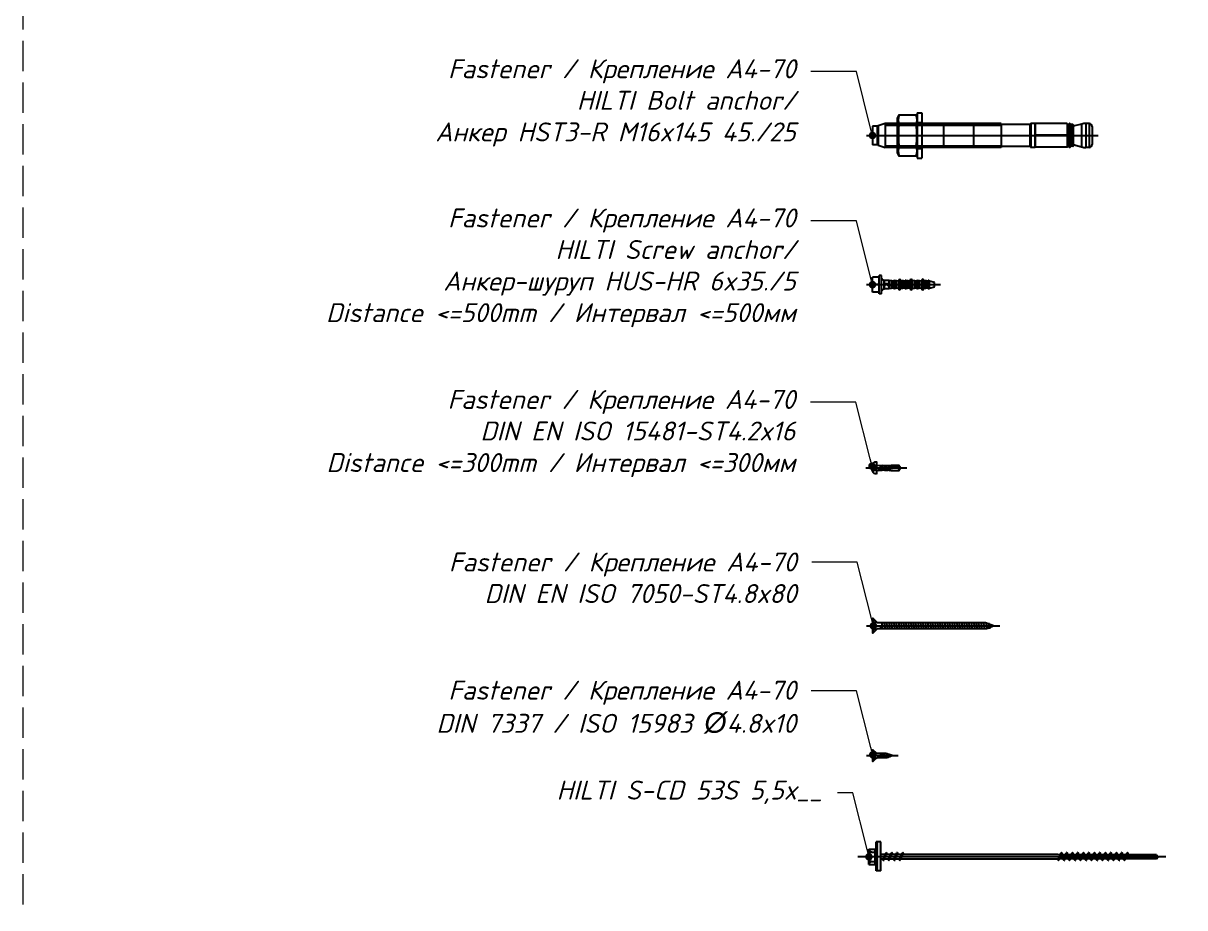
# Model space of a CAD drawing. Header units: millimetres. Extents: x -29692 to 34729, y -8412 to 43293.
# Drawn here: x -16984 to -16217, y -2209 to -1625 of the extents above; entities that cross this region are included whole.
import ezdxf
from ezdxf import colors
from ezdxf.entities.mleader import LeaderData, LeaderLine
from ezdxf.math import Vec2, Vec3

# ---------------------------------------------------------------- set-up
doc = ezdxf.new("R2010")
doc.units = ezdxf.units.MM
doc.linetypes.add('JIS_02_4.0', pattern=[5.5, 4, -1.5])
doc.layers.add('_0_004_Текст_01', color=7, linetype='Continuous', lineweight=18)
doc.layers.add('_0_023 _Линия_04', color=96, linetype='JIS_02_4.0', lineweight=9, plot=False)
doc.styles.add('_DZ_2.5', font='isocpeui.ttf', dxfattribs={"height": 2.5})

# ---------------------------------------------------------------- blocks, each defined once
blk = doc.blocks.new('*U121')
at = {"color": 0, "linetype": 'ByBlock', "lineweight": -2}
blk.add_lwpolyline([(0, 51), (0, -102)], dxfattribs=at)
blk = doc.blocks.new('*U1125')
at = {"color": 0, "linetype": 'ByBlock', "lineweight": -2}
for p, q in [((-6.25, 43.85), (-6.25, 47)), ((6.25, 47), (-6.25, 47)), ((6.25, 43.85), (6.25, 47)), ((-6.37, 43.17), (-8, 38.69)), ((-8, -38), (-8, 38.69)), ((8, 38.69), (-8, 38.69)), ((-6.77, 38.69), (-6.77, -38)), ((6.37, 43.17), (-6.37, 43.17)), ((6.25, 43.85), (-6.25, 43.85)), ((8, 38.69), (6.37, 43.17)), ((6.77, 38.69), (6.77, -38)), ((8, -38), (8, 38.69)), ((-8, 0), (8, 0)), ((-8, -20), (8, -20)), ((8, -38), (-8, -38)), ((-7.25, -56.9), (-7.25, -38)), ((7.25, -56.9), (7.25, -38)), ((-7.85, -60.3), (-7.85, -57.59)), ((7.85, -57.59), (-7.85, -57.59)), ((7.85, -60.3), (-7.85, -60.3)), ((-7.8, -81.46), (-7.8, -60.5)), ((7.8, -60.5), (-7.8, -60.5)), ((7.68, -57.39), (-7.68, -57.39)), ((7.25, -56.9), (-7.25, -56.9)), ((-0.2, -85.5), (-0.2, -60.5)), ((0.19, -60.9), (-0.2, -60.9)), ((0.19, -85.5), (0.19, -60.5)), ((7.8, -81.46), (7.8, -60.5)), ((7.85, -60.3), (7.85, -57.59)), ((-0.2, -81.46), (-7.8, -81.46)), ((-7.8, -83.28), (-7.8, -82.99)), ((-0.2, -82.99), (-7.8, -82.99)), ((-0.2, -83.28), (-7.8, -83.28)), ((-7.25, -81.89), (-7.7, -81.64)), ((-0.2, -81.64), (-7.7, -81.64)), ((-7.25, -82.56), (-7.7, -82.82)), ((-0.2, -82.82), (-7.7, -82.82)), ((-7.54, -83.49), (-7.61, -83.48)), ((-0.2, -83.48), (-7.61, -83.48)), ((-0.2, -83.49), (-7.54, -83.49)), ((-0.2, -81.89), (-7.25, -81.89)), ((-0.2, -82.56), (-7.25, -82.56)), ((-7.15, -82.39), (-7.15, -82.07)), ((-0.2, -82.07), (-7.15, -82.07)), ((-0.2, -82.39), (-7.15, -82.39)), ((-7.15, -85.3), (-7.15, -83.89)), ((-0.2, -83.89), (-7.15, -83.89)), ((0.19, -83.19), (-0.2, -83.19)), ((0.19, -83.7), (-0.2, -83.7)), ((7.8, -81.46), (0.19, -81.46)), ((7.7, -81.64), (0.19, -81.64)), ((7.25, -81.89), (0.19, -81.89)), ((7.15, -82.07), (0.19, -82.07)), ((7.15, -82.39), (0.19, -82.39)), ((7.25, -82.56), (0.19, -82.56)), ((7.7, -82.82), (0.19, -82.82)), ((7.8, -82.99), (0.19, -82.99)), ((7.8, -83.28), (0.19, -83.28)), ((7.61, -83.48), (0.19, -83.48)), ((7.54, -83.49), (0.19, -83.49)), ((7.15, -83.89), (0.19, -83.89)), ((7.15, -82.39), (7.15, -82.07)), ((7.15, -85.3), (7.15, -83.89)), ((7.7, -81.64), (7.25, -81.89)), ((7.7, -82.82), (7.25, -82.56)), ((7.61, -83.48), (7.54, -83.49)), ((7.8, -83.28), (7.8, -82.99)), ((-6.05, -85.5), (-7.55, -91.1)), ((7.55, -91.1), (-7.55, -91.1)), ((-0.2, -85.3), (-7.15, -85.3)), ((6.95, -85.5), (-6.95, -85.5)), ((7.15, -85.3), (0.19, -85.3)), ((7.55, -91.1), (6.05, -85.5)), ((-7.93, -96), (-7.93, -93.95)), ((7.92, -93.95), (-7.93, -93.95)), ((7.92, -96), (-7.93, -96)), ((5.92, -98), (-5.93, -98)), ((7.92, -96), (7.92, -93.95))]:
    blk.add_line(p, q, dxfattribs=at)
blk.add_lwpolyline([(11.25, 30.41), (13.62, 29.43), (13.62, 18.39), (11.25, 17.41), (-11.25, 17.41), (-13.62, 18.39), (-13.62, 29.43), (-11.25, 30.41)], close=True, dxfattribs=at)
for points in [[(13.62, 29.43, 0.200148), (6.93, 29.43, 0.096597), (-6.93, 29.43, 0.200148), (-13.62, 29.43)], [(13.62, 18.39, -0.200148), (6.93, 18.39, -0.096597), (-6.93, 18.39, -0.200148), (-13.62, 18.39)]]:
    blk.add_lwpolyline(points, format="xyb", dxfattribs=at)
for points in [[(-8, 30.41), (-6.92, 29.78), (-6.92, 18.03), (-8, 17.41)], [(-8, 30.41), (-8, 17.41)], [(-6.93, 29.43), (-6.93, 18.39)], [(6.92, 29.78), (-6.92, 29.78)], [(8, 30.41), (6.92, 29.78), (6.92, 18.03), (8, 17.41)], [(6.93, 29.43), (6.93, 18.39)], [(8, 30.41), (8, 17.41)], [(15, 17.41), (-15, 17.41)], [(-15, 17.41), (-15, 14.41)], [(-8.5, 17.41), (-8.5, 14.41)], [(6.92, 18.03), (-6.92, 18.03)], [(8.5, 17.41), (8.5, 14.41)], [(15, 17.41), (15, 14.41)], [(15, 14.41), (-15, 14.41)]]:
    blk.add_lwpolyline(points, dxfattribs=at)
for centre, radius, start, end in [((-8.25, 43.85), 2, 340, 359.99998), ((8.25, 43.85), 2, 180.00002, 200), ((-7.65, -57.59), 0.2, 98.21327, 179.99968), ((-7.65, -60.3), 0.2, 180.00087, 270), ((-7.75, -56.9), 0.5, 278.21319, 359.99983), ((7.75, -56.9), 0.5, 180.00017, 261.78681), ((7.65, -60.3), 0.2, 270, 359.99913), ((7.65, -57.59), 0.2, 0.00032, 81.78673), ((-7.6, -81.46), 0.2, 179.99962, 240.00053), ((-7.6, -82.99), 0.2, 119.99977, 180.00098), ((-7.6, -83.28), 0.2, 180.0002, 267.99992), ((-7.55, -83.89), 0.4, 359.99989, 87.99998), ((-7.35, -82.07), 0.2, 0.00076, 60.00007), ((-7.35, -82.39), 0.2, 299.99963, 0.00082), ((7.35, -82.07), 0.2, 119.99993, 179.99924), ((7.35, -82.39), 0.2, 179.99918, 240.00037), ((7.55, -83.89), 0.4, 92.00002, 180.00011), ((7.6, -83.28), 0.2, 272.00008, 359.9998), ((7.6, -81.46), 0.2, 299.99947, 0.00038), ((7.6, -82.99), 0.2, 359.99902, 60.00023), ((3.07, -93.95), 11, 165.00002, 180.00001), ((-6.95, -85.3), 0.2, 180.00087, 270), ((6.95, -85.3), 0.2, 270, 359.99913), ((-3.08, -93.95), 11, 359.99999, 14.99998), ((-5.93, -96), 2, 180, 270), ((5.92, -96), 2, 270, 360)]:
    blk.add_arc(centre, radius, start, end, dxfattribs=at)
blk.add_blockref('*U121', (0, 0), dxfattribs=at)
blk = doc.blocks.new('*U157')
at = {"color": 0, "linetype": 'ByBlock', "lineweight": -2}
blk.add_lwpolyline([(0, 7.05), (0, -20)], dxfattribs=at)
blk = doc.blocks.new('*U1127')
at = {"color": 0, "linetype": 'ByBlock', "lineweight": -2}
blk.add_lwpolyline([(-4.1, 0, -0.302776), (-2.38, 2.57, -0.080294), (-0.46, 3.03), (-0.46, 2.61), (0.46, 2.61), (0.46, 3.03, -0.080294), (2.38, 2.57, -0.302776), (4.1, 0)], format="xyb", close=True, dxfattribs=at)
for points in [[(2.4, 0, 0.414214), (1.8, -0.6), (1.55, -2.16), (1.55, -9.16), (1.8, -9.9), (1.8, -14.74), (0, -16), (-1.8, -14.74), (-1.8, -9.9), (-1.55, -9.2), (-1.55, -1.46), (-1.8, -0.6, 0.414214), (-2.4, 0)], [(-1.8, -14.74, -0.520567), (0, -16)], [(1.55, -9.16, 0.111964), (0, -16)]]:
    blk.add_lwpolyline(points, format="xyb", dxfattribs=at)
for points in [[(2.3, 2.61), (1.15, 0.29), (0, -0.32), (-1.15, 0.29), (-2.3, 2.61)], [(-1.22, 2.93), (-1.09, 0.29)], [(1.15, 0.29), (-1.15, 0.29)], [(-0.65, 3.02), (-0.52, 0.29)], [(-0.48, 3.03), (-0.35, 0.29)], [(0.48, 3.03), (0.35, 0.29)], [(0.65, 3.02), (0.52, 0.29)], [(1.22, 2.93), (1.09, 0.29)], [(0.32, -1.62), (-2.1, -1.78)], [(-2.1, -3.18), (2.1, -2.48)], [(-2.1, -4.58), (2.1, -3.88)], [(-2.1, -5.98), (2.1, -5.28)], [(-2.1, -7.38), (2.1, -6.68)], [(2.07, -8.07), (-2.04, -8.75)], [(1.37, -9.54), (-0.71, -9.9)], [(1.45, -9.38), (1.45, -14.56), (0.01, -15.57)], [(1.45, -14.56), (1.8, -14.74)]]:
    blk.add_lwpolyline(points, dxfattribs=at)
blk.add_blockref('*U157', (0, 0), dxfattribs=at)
blk = doc.blocks.new('*U129')
at = {"color": 0, "linetype": 'ByBlock', "lineweight": -2}
blk.add_lwpolyline([(0, 10), (0, -39)], dxfattribs=at)
blk = doc.blocks.new('*U1126')
at = {"color": 0, "linetype": 'ByBlock', "lineweight": -2}
for p, q in [((-6, 0), (-6, 1.6)), ((6, 1.6), (-6, 1.6)), ((6, 0), (-6, 0)), ((-5, 1.6), (-5, 6)), ((5, 6), (-5, 6)), ((0, 1.6), (0, 6)), ((5, 1.6), (5, 6)), ((6, 0), (6, 1.6)), ((-2.78, -2), (-2.78, -1.7)), ((2.77, -1.7), (-2.78, -1.7)), ((2.77, -2), (-2.78, -2)), ((-2.75, -5), (-2.75, -2)), ((-2.63, -5.07), (-2.75, -5)), ((-0.54, -5), (-2.75, -5)), ((-2.43, -6.49), (-2.63, -5.07)), ((0.06, -5.07), (-2.63, -5.07)), ((-2.43, -6.78), (-2.58, -7.85)), ((-2.43, -6.78), (-2.43, -6.49)), ((2.42, -6.49), (-2.43, -6.49)), ((-0.54, -6.78), (-2.43, -6.78)), ((-0.54, -2.59), (-0.54, -2)), ((0.54, -2.59), (-0.54, -2.59)), ((-0.54, -5.03), (-0.54, -2.71)), ((-0.54, -2.71), (-0.1, -2.71)), ((-0.1, -5.03), (-0.54, -5.03)), ((-0.54, -6.45), (-0.54, -5.86)), ((0.06, -5.86), (-0.54, -5.86)), ((0.54, -6.45), (-0.54, -6.45)), ((-0.54, -7.16), (-0.54, -6.57)), ((0.54, -6.57), (-0.54, -6.57)), ((0.54, -7.16), (-0.54, -7.16)), ((-0.54, -7.88), (-0.54, -7.28)), ((0.54, -7.28), (-0.54, -7.28)), ((-0.1, -2.71), (-0.1, -3.57)), ((-0.1, -3.57), (0.54, -3.57)), ((0.54, -4.08), (-0.1, -4.08)), ((-0.1, -4.08), (-0.1, -5.03)), ((0.06, -5), (-0.1, -5)), ((0.06, -5.86), (0.06, -4.65)), ((0.06, -4.65), (0.54, -4.65)), ((0.54, -2.59), (0.54, -2)), ((0.54, -4.08), (0.54, -3.58)), ((0.54, -6.45), (0.54, -4.65)), ((2.75, -5), (0.54, -5)), ((2.62, -5.07), (0.54, -5.07)), ((0.54, -7.16), (0.54, -6.57)), ((2.42, -6.78), (0.54, -6.78)), ((0.54, -7.88), (0.54, -7.28)), ((2.62, -5.07), (2.42, -6.49)), ((2.42, -6.78), (2.42, -6.49)), ((2.57, -7.85), (2.42, -6.78)), ((2.75, -5), (2.62, -5.07)), ((2.75, -5), (2.75, -2)), ((2.77, -2), (2.77, -1.7)), ((-3.64, -11.76), (-3.75, -12.16)), ((-2.82, -12.53), (-3.75, -12.16)), ((3.75, -12.16), (-3.75, -12.16)), ((-2.88, -11.48), (-3.64, -11.76)), ((3.64, -11.76), (-3.64, -11.76)), ((-2.63, -11.29), (-2.88, -11.48)), ((2.87, -11.48), (-2.88, -11.48)), ((-2.63, -12.67), (-2.82, -12.53)), ((2.82, -12.53), (-2.82, -12.53)), ((-2.58, -7.85), (-2.78, -8)), ((-2.78, -8.4), (-2.78, -8)), ((-0.26, -8), (-2.78, -8)), ((-2.58, -8.55), (-2.78, -8.4)), ((-0.26, -8.4), (-2.78, -8.4)), ((-2.43, -9.87), (-2.63, -11.29)), ((2.62, -11.29), (-2.63, -11.29)), ((-2.43, -14.09), (-2.63, -12.67)), ((2.62, -12.67), (-2.63, -12.67)), ((-0.54, -7.85), (-2.58, -7.85)), ((-2.43, -9.62), (-2.58, -8.55)), ((-0.26, -8.55), (-2.58, -8.55)), ((-2.43, -14.38), (-2.58, -15.45)), ((-2.43, -9.87), (-2.43, -9.62)), ((2.42, -9.62), (-2.43, -9.62)), ((2.42, -9.87), (-2.43, -9.87)), ((-2.43, -14.38), (-2.43, -14.09)), ((2.42, -14.09), (-2.43, -14.09)), ((2.42, -14.38), (-2.43, -14.38)), ((-0.26, -7.88), (-0.54, -7.88)), ((-0.54, -9.44), (-0.54, -8.85)), ((-0.26, -8.85), (-0.54, -8.85)), ((0.54, -9.44), (-0.54, -9.44)), ((-0.26, -8.85), (-0.26, -7.88)), ((0.24, -8.85), (0.24, -7.88)), ((0.54, -7.88), (0.24, -7.88)), ((2.77, -8), (0.24, -8)), ((2.77, -8.4), (0.24, -8.4)), ((2.57, -8.55), (0.24, -8.55)), ((0.54, -8.85), (0.24, -8.85)), ((2.57, -7.85), (0.54, -7.85)), ((0.54, -9.44), (0.54, -8.85)), ((2.57, -8.55), (2.42, -9.62)), ((2.42, -9.87), (2.42, -9.62)), ((2.62, -11.29), (2.42, -9.87)), ((2.62, -12.67), (2.42, -14.09)), ((2.42, -14.38), (2.42, -14.09)), ((2.57, -15.45), (2.42, -14.38)), ((2.77, -8), (2.57, -7.85)), ((2.77, -8.4), (2.57, -8.55)), ((2.87, -11.48), (2.62, -11.29)), ((2.82, -12.53), (2.62, -12.67)), ((2.77, -8.4), (2.77, -8)), ((3.75, -12.16), (2.82, -12.53)), ((3.64, -11.76), (2.87, -11.48)), ((3.75, -12.16), (3.64, -11.76)), ((-3.64, -19.36), (-3.75, -19.76)), ((-2.82, -20.13), (-3.75, -19.76)), ((3.75, -19.76), (-3.75, -19.76)), ((-2.88, -19.08), (-3.64, -19.36)), ((3.64, -19.36), (-3.64, -19.36)), ((-2.63, -18.89), (-2.88, -19.08)), ((2.87, -19.08), (-2.88, -19.08)), ((-2.63, -20.27), (-2.82, -20.13)), ((2.82, -20.13), (-2.82, -20.13)), ((-2.58, -15.45), (-2.78, -15.6)), ((-2.78, -16), (-2.78, -15.6)), ((2.77, -15.6), (-2.78, -15.6)), ((-2.58, -16.15), (-2.78, -16)), ((2.77, -16), (-2.78, -16)), ((-2.43, -17.47), (-2.63, -18.89)), ((2.62, -18.89), (-2.63, -18.89)), ((-2.43, -21.69), (-2.63, -20.27)), ((2.62, -20.27), (-2.63, -20.27)), ((2.57, -15.45), (-2.58, -15.45)), ((-2.43, -17.22), (-2.58, -16.15)), ((2.57, -16.15), (-2.58, -16.15)), ((-2.43, -21.98), (-2.58, -23.05)), ((-2.43, -17.47), (-2.43, -17.22)), ((2.42, -17.22), (-2.43, -17.22)), ((2.42, -17.47), (-2.43, -17.47)), ((-2.43, -21.98), (-2.43, -21.69)), ((2.42, -21.69), (-2.43, -21.69)), ((2.42, -21.98), (-2.43, -21.98)), ((2.57, -16.15), (2.42, -17.22)), ((2.42, -17.47), (2.42, -17.22)), ((2.62, -18.89), (2.42, -17.47)), ((2.62, -20.27), (2.42, -21.69)), ((2.42, -21.98), (2.42, -21.69)), ((2.57, -23.05), (2.42, -21.98)), ((2.77, -15.6), (2.57, -15.45)), ((2.77, -16), (2.57, -16.15)), ((2.87, -19.08), (2.62, -18.89)), ((2.82, -20.13), (2.62, -20.27)), ((2.77, -16), (2.77, -15.6)), ((3.75, -19.76), (2.82, -20.13)), ((3.64, -19.36), (2.87, -19.08)), ((3.75, -19.76), (3.64, -19.36)), ((-3.64, -26.96), (-3.75, -27.36)), ((-2.82, -27.73), (-3.75, -27.36)), ((3.75, -27.36), (-3.75, -27.36)), ((-2.88, -26.68), (-3.64, -26.96)), ((3.64, -26.96), (-3.64, -26.96)), ((-2.63, -26.49), (-2.88, -26.68)), ((2.87, -26.68), (-2.88, -26.68)), ((-2.63, -27.87), (-2.82, -27.73)), ((2.82, -27.73), (-2.82, -27.73)), ((-2.58, -23.05), (-2.78, -23.2)), ((-2.78, -23.6), (-2.78, -23.2)), ((2.77, -23.2), (-2.78, -23.2)), ((-2.58, -23.75), (-2.78, -23.6)), ((2.77, -23.6), (-2.78, -23.6)), ((-2.58, -30.65), (-2.78, -30.8)), ((-2.43, -25.07), (-2.63, -26.49)), ((2.62, -26.49), (-2.63, -26.49)), ((-2.43, -29.29), (-2.63, -27.87)), ((2.62, -27.87), (-2.63, -27.87)), ((2.57, -23.05), (-2.58, -23.05)), ((-2.43, -24.82), (-2.58, -23.75)), ((2.57, -23.75), (-2.58, -23.75)), ((-2.43, -29.58), (-2.58, -30.65)), ((2.57, -30.65), (-2.58, -30.65)), ((-2.43, -25.07), (-2.43, -24.82)), ((2.42, -24.82), (-2.43, -24.82)), ((2.42, -25.07), (-2.43, -25.07)), ((-2.43, -29.58), (-2.43, -29.29)), ((2.42, -29.29), (-2.43, -29.29)), ((2.42, -29.58), (-2.43, -29.58)), ((2.57, -23.75), (2.42, -24.82)), ((2.42, -25.07), (2.42, -24.82)), ((2.62, -26.49), (2.42, -25.07)), ((2.62, -27.87), (2.42, -29.29)), ((2.42, -29.58), (2.42, -29.29)), ((2.57, -30.65), (2.42, -29.58)), ((2.77, -23.2), (2.57, -23.05)), ((2.77, -23.6), (2.57, -23.75)), ((2.77, -30.8), (2.57, -30.65)), ((2.87, -26.68), (2.62, -26.49)), ((2.82, -27.73), (2.62, -27.87)), ((2.77, -23.6), (2.77, -23.2)), ((3.75, -27.36), (2.82, -27.73)), ((3.64, -26.96), (2.87, -26.68)), ((3.75, -27.36), (3.64, -26.96)), ((-2.78, -31.2), (-2.78, -30.8)), ((2.77, -30.8), (-2.78, -30.8)), ((-2.27, -31.59), (-2.78, -31.2)), ((2.77, -31.2), (-2.78, -31.2)), ((-1.35, -35), (-2.27, -31.59)), ((2.27, -31.59), (-2.27, -31.59)), ((1.35, -35), (-1.35, -35)), ((2.27, -31.59), (1.35, -35)), ((2.77, -31.2), (2.27, -31.59)), ((2.77, -31.2), (2.77, -30.8))]:
    blk.add_line(p, q, dxfattribs=at)
for centre, start, end in [((-4.47, -1.7), 360, 90), ((4.47, -1.7), 90, 180)]:
    blk.add_arc(centre, 1.7, start, end, dxfattribs=at)
blk.add_blockref('*U129', (0, 0), dxfattribs=at)
blk = doc.blocks.new('*U131')
at = {"color": 0, "linetype": 'ByBlock', "lineweight": -2}
blk.add_lwpolyline([(0, 4), (0, -84)], dxfattribs=at)
blk = doc.blocks.new('*U1122')
at = {"color": 0, "linetype": 'ByBlock', "lineweight": -2}
blk.add_lwpolyline([(2.38, -2.82), (4.65, -0.55), (4.65, 0), (-4.65, 0), (-4.65, -0.55), (-2.38, -2.82, -0.198912), (-1.79, -4.24), (-1.79, -75.35), (0, -80), (1.79, -74.55), (1.79, -4.24, -0.198912)], format="xyb", close=True, dxfattribs=at)
for points in [[(2.25, 0), (2.25, -1.4), (0, -2.52), (-2.25, -1.4), (-2.25, 0)], [(4.65, -0.55), (-4.65, -0.55)], [(0.35, -5.12), (-2.4, -5.3)], [(-2.4, -6.9), (2.4, -6.1)], [(2.25, -0.25), (-2.25, -0.25)], [(-1.28, -0.41), (-1.28, -1.56)], [(-0.66, -0.41), (-0.66, -1.56)], [(0.66, -0.41), (0.66, -1.56)], [(1.28, -0.41), (1.28, -1.56)], [(-2.4, -8.5), (2.4, -7.7)], [(-2.4, -10.1), (2.4, -9.3)], [(-2.4, -11.7), (2.4, -10.9)], [(-2.4, -13.3), (2.4, -12.5)], [(-2.4, -14.9), (2.4, -14.1)], [(-2.4, -16.5), (2.4, -15.7)], [(-2.4, -18.1), (2.4, -17.3)], [(-2.4, -19.7), (2.4, -18.9)], [(-2.4, -21.3), (2.4, -20.5)], [(-2.4, -22.9), (2.4, -22.1)], [(-2.4, -24.5), (2.4, -23.7)], [(-2.4, -26.1), (2.4, -25.3)], [(-2.4, -27.7), (2.4, -26.9)], [(-2.4, -29.3), (2.4, -28.5)], [(-2.4, -30.9), (2.4, -30.1)], [(-2.4, -32.5), (2.4, -31.7)], [(-2.4, -34.1), (2.4, -33.3)], [(-2.4, -35.7), (2.4, -34.9)], [(-2.4, -37.3), (2.4, -36.5)], [(-2.4, -38.9), (2.4, -38.1)], [(-2.4, -40.5), (2.4, -39.7)], [(-2.4, -42.1), (2.4, -41.3)], [(-2.4, -43.7), (2.4, -42.9)], [(-2.4, -45.3), (2.4, -44.5)], [(-2.4, -46.9), (2.4, -46.1)], [(-2.4, -48.5), (2.4, -47.7)], [(-2.4, -50.1), (2.4, -49.3)], [(-2.4, -51.7), (2.4, -50.9)], [(-2.4, -53.3), (2.4, -52.5)], [(-2.4, -54.9), (2.4, -54.1)], [(-2.4, -56.5), (2.4, -55.7)], [(-2.4, -58.1), (2.4, -57.3)], [(-2.4, -59.7), (2.4, -58.9)], [(-2.4, -61.3), (2.4, -60.5)], [(-2.4, -62.9), (2.4, -62.1)], [(-2.4, -64.5), (2.4, -63.7)], [(-2.4, -66.1), (2.4, -65.3)], [(-2.4, -67.7), (2.4, -66.9)], [(-2.4, -69.3), (2.4, -68.5)], [(-2.4, -70.9), (2.4, -70.1)], [(-2.4, -72.5), (2.4, -71.7)], [(-2.4, -74.1), (2.4, -73.3)], [(2.4, -74.9), (-2.4, -75.7)], [(1.99, -76.57), (-1.98, -77.23)]]:
    blk.add_lwpolyline(points, dxfattribs=at)
for points in [[(2.25, -0.25, -0.159232), (1.28, -0.41, 0.5), (0.66, -0.41, -0.238095), (-0.66, -0.41, 0.5), (-1.28, -0.41, -0.159232), (-2.25, -0.25)], [(2.25, -1.4, -0.159232), (1.28, -1.56, 0.5), (0.66, -1.56, -0.238095), (-0.66, -1.56, 0.5), (-1.28, -1.56, -0.159232), (-2.25, -1.4)]]:
    blk.add_lwpolyline(points, format="xyb", dxfattribs=at)
blk.add_blockref('*U131', (0, 0), dxfattribs=at)
blk = doc.blocks.new('*U1121')
at = {"color": 0, "linetype": 'ByBlock', "lineweight": -2}
blk.add_line((0, 4), (0, -17), dxfattribs=at)
blk.add_lwpolyline([(1.73, -2.37), (3.65, -0.45), (3.65, 0), (-3.65, 0), (-3.65, -0.45), (-1.73, -2.37, -0.198912), (-1.32, -3.36), (-1.32, -9.55), (0, -13), (1.32, -8.9), (1.32, -3.36, -0.198912)], format="xyb", close=True, dxfattribs=at)
for points in [[(1.68, 0), (1.68, -1.2), (0, -2.04), (-1.68, -1.2), (-1.68, 0)], [(3.65, -0.45), (-3.65, -0.45)], [(0.25, -4.48), (-1.75, -4.6)], [(-1.75, -5.9), (1.75, -5.25)], [(-1.75, -7.2), (1.75, -6.55)], [(1.68, -0.13), (-1.68, -0.13)], [(-0.96, -0.25), (-0.96, -1.32)], [(-0.48, -0.25), (-0.48, -1.32)], [(0.48, -0.25), (0.48, -1.32)], [(0.96, -0.25), (0.96, -1.32)], [(-1.75, -8.5), (1.75, -7.85)], [(1.75, -9.15), (-1.75, -9.8)], [(1.4, -10.52), (-1.38, -11.03)]]:
    blk.add_lwpolyline(points, dxfattribs=at)
for points in [[(1.68, -0.13, -0.163008), (0.96, -0.25, 0.5), (0.48, -0.25, -0.246753), (-0.48, -0.25, 0.5), (-0.96, -0.25, -0.163008), (-1.68, -0.13)], [(1.68, -1.2, -0.163008), (0.96, -1.32, 0.5), (0.48, -1.32, -0.246753), (-0.48, -1.32, 0.5), (-0.96, -1.32, -0.163008), (-1.68, -1.2)]]:
    blk.add_lwpolyline(points, format="xyb", dxfattribs=at)
blk = doc.blocks.new('_Dot')
at = {"color": 0, "linetype": 'ByBlock', "lineweight": -2}
blk.add_line((-0.5, 0), (-1, 0), dxfattribs=at)
at = {"color": 0, "linetype": 'ByBlock', "const_width": 0.5}
blk.add_lwpolyline([(-0.25, 0, 1), (0.25, 0, 1)], format="xyb", close=True, dxfattribs=at)
blk = doc.blocks.new('*U1118')
at = {"linetype": 'ByBlock', "lineweight": -2}
blk.add_hatch(color=0, dxfattribs=at).paths.add_polyline_path([(0.68, -9.36), (3.08, -9.36), (3.08, 9.84), (0.68, 9.84)])
at = {"color": 0, "linetype": 'ByBlock', "lineweight": -2}
for p, q in [((3.08, 9.84), (0, 9.84)), ((0, -9.36), (0, 9.84)), ((0.68, -9.36), (0.68, 9.84)), ((3.08, -9.36), (3.08, 9.84)), ((-4.8, 5.04), (0, 5.04)), ((-4.8, -5.04), (-4.8, 5.04)), ((-2.8, 3.12), (0, 3.12)), ((-0.68, -5.04), (-0.68, 5.04)), ((120.01, 1.5), (3.08, 1.5)), ((4.38, -2.21), (6.48, 2.69)), ((5, -2.21), (7.1, 2.69)), ((6.79, 2.91), (6.48, 2.69)), ((6.79, 2.91), (7.1, 2.69)), ((8.01, -2.21), (10.11, 2.69)), ((8.63, -2.21), (10.72, 2.69)), ((10.41, 2.91), (10.11, 2.69)), ((10.41, 2.91), (10.72, 2.69)), ((11.64, -2.21), (13.73, 2.69)), ((12.25, -2.21), (14.35, 2.69)), ((14.04, 2.91), (13.73, 2.69)), ((14.04, 2.91), (14.35, 2.69)), ((15.26, -2.21), (17.36, 2.69)), ((15.88, -2.21), (17.98, 2.69)), ((17.67, 2.91), (17.36, 2.69)), ((17.67, 2.91), (17.98, 2.69)), ((122.16, 1.32), (120.01, 1.5)), ((120.02, -2.21), (122.12, 2.69)), ((120.64, -2.21), (122.74, 2.69)), ((122.43, 2.91), (122.12, 2.69)), ((185.09, 1.32), (122.16, 1.32)), ((122.43, 2.91), (122.74, 2.69)), ((123.65, -2.21), (125.75, 2.69)), ((124.27, -2.21), (126.36, 2.69)), ((126.05, 2.91), (125.75, 2.69)), ((126.05, 2.91), (126.36, 2.69)), ((127.28, -2.21), (129.38, 2.69)), ((127.89, -2.21), (129.99, 2.69)), ((129.68, 2.91), (129.37, 2.69)), ((129.68, 2.91), (129.99, 2.69)), ((130.9, -2.21), (133, 2.69)), ((131.52, -2.21), (133.62, 2.69)), ((133.31, 2.91), (133, 2.69)), ((133.31, 2.91), (133.62, 2.69)), ((134.53, -2.21), (136.63, 2.69)), ((135.15, -2.21), (137.24, 2.69)), ((136.93, 2.91), (136.63, 2.69)), ((136.93, 2.91), (137.24, 2.69)), ((138.16, -2.21), (140.26, 2.69)), ((138.77, -2.21), (140.87, 2.69)), ((140.56, 2.91), (140.25, 2.69)), ((140.56, 2.91), (140.87, 2.69)), ((141.78, -2.21), (143.88, 2.69)), ((142.4, -2.21), (144.5, 2.69)), ((144.19, 2.91), (143.88, 2.69)), ((144.19, 2.91), (144.5, 2.69)), ((145.41, -2.21), (147.51, 2.69)), ((146.03, -2.21), (148.12, 2.69)), ((147.81, 2.91), (147.51, 2.69)), ((147.81, 2.91), (148.12, 2.69)), ((149.04, -2.21), (151.14, 2.69)), ((149.65, -2.21), (151.75, 2.69)), ((151.44, 2.91), (151.13, 2.69)), ((151.44, 2.91), (151.75, 2.69)), ((152.66, -2.21), (154.76, 2.69)), ((153.28, -2.21), (155.38, 2.69)), ((155.07, 2.91), (154.76, 2.69)), ((155.07, 2.91), (155.38, 2.69)), ((156.29, -2.21), (158.39, 2.69)), ((156.91, -2.21), (159, 2.69)), ((158.69, 2.91), (158.39, 2.69)), ((158.69, 2.91), (159, 2.69)), ((159.92, -2.21), (162.02, 2.69)), ((160.53, -2.21), (162.63, 2.69)), ((162.32, 2.91), (162.01, 2.69)), ((162.32, 2.91), (162.63, 2.69)), ((163.54, -2.21), (165.64, 2.69)), ((164.16, -2.21), (166.26, 2.69)), ((165.95, 2.91), (165.64, 2.69)), ((165.95, 2.91), (166.26, 2.69)), ((185.09, 1.32), (186.27, 0)), ((191.24, 0), (-12.02, 0)), ((-4.8, -5.04), (0, -5.04)), ((-2.8, -3.12), (0, -3.12)), ((120.01, -1.5), (3.08, -1.5)), ((120.01, -1.5), (3.08, -1.5)), ((4.69, -2.43), (4.38, -2.21)), ((4.69, -2.43), (5, -2.21)), ((8.32, -2.43), (8.01, -2.21)), ((8.32, -2.43), (8.63, -2.21)), ((11.94, -2.43), (11.64, -2.21)), ((11.94, -2.43), (12.25, -2.21)), ((15.57, -2.43), (15.26, -2.21)), ((15.57, -2.43), (15.88, -2.21)), ((122.16, -1.32), (120.01, -1.5)), ((120.33, -2.43), (120.02, -2.21)), ((120.33, -2.43), (120.64, -2.21)), ((185.09, -1.32), (122.16, -1.32)), ((123.96, -2.43), (123.65, -2.21)), ((123.96, -2.43), (124.27, -2.21)), ((127.59, -2.43), (127.28, -2.21)), ((127.59, -2.43), (127.9, -2.21)), ((131.21, -2.43), (130.9, -2.21)), ((131.21, -2.43), (131.52, -2.21)), ((134.84, -2.43), (134.53, -2.21)), ((134.84, -2.43), (135.15, -2.21)), ((138.47, -2.43), (138.16, -2.21)), ((138.47, -2.43), (138.78, -2.21)), ((142.09, -2.43), (141.78, -2.21)), ((142.09, -2.43), (142.4, -2.21)), ((145.72, -2.43), (145.41, -2.21)), ((145.72, -2.43), (146.03, -2.21)), ((149.35, -2.43), (149.04, -2.21)), ((149.35, -2.43), (149.66, -2.21)), ((152.97, -2.43), (152.66, -2.21)), ((152.97, -2.43), (153.28, -2.21)), ((156.6, -2.43), (156.29, -2.21)), ((156.6, -2.43), (156.91, -2.21)), ((160.23, -2.43), (159.92, -2.21)), ((160.23, -2.43), (160.54, -2.21)), ((163.85, -2.43), (163.54, -2.21)), ((163.85, -2.43), (164.16, -2.21)), ((185.09, -1.32), (186.27, 0)), ((3.08, -9.36), (0, -9.36))]:
    blk.add_line(p, q, dxfattribs=at)
for centre, radius, start, end in [((-2.8, 5.12), 2, 182.37301, 269.96526), ((-2.8, 1.12), 2, 90.03474, 177.62699), ((135.34, 1057.69), 1058.91, 271.59199, 272.75541), ((-2.8, -1.12), 2, 182.37301, 269.96526), ((-2.8, -5.12), 2, 90.03474, 177.62699)]:
    blk.add_arc(centre, radius, start, end, dxfattribs=at)

msp = doc.modelspace()

# ---------------------------------------------------------------- linework, layer by layer
at = {"layer": '_0_023 _Линия_04', "ltscale": 5, "transparency": 33554687}
msp.add_lwpolyline([(-16984.319, -506.694), (-14484.319, -506.694), (-14484.319, -2756.694), (-16984.319, -2756.694)], close=True, dxfattribs=at)

# ---------------------------------------------------------------- block references
at = {"color": 0, "linetype": 'ByBlock', "lineweight": -2}
for name, p, rotation in [('*U1125', (-16376.565, -1699.152), 89.99999999999999), ('*U1127', (-16420.958, -1918.634), 89.99999999999999), ('*U1122', (-16423.565, -2022.743), 90.00000000001423), ('*U1121', (-16423.565, -2108.484), 89.99999999999999)]:
    msp.add_blockref(name, p, dxfattribs=dict(at, rotation=rotation))
at = {"color": 0, "linetype": 'ByBlock', "lineweight": -2, "xscale": -1, "rotation": 90}
msp.add_blockref('*U1126', (-16417.565, -1797.619), dxfattribs=at)
at = {"color": 0, "linetype": 'ByBlock', "lineweight": -2}
msp.add_blockref('*U1118', (-16421.118, -2175.304), dxfattribs=at)

# ---------------------------------------------------------------- leaders
at = {"layer": '_0_004_Текст_01'}
ml = msp.add_multileader_mtext('Standard', dxfattribs=at)
ml.set_content('\\A1;Fastener / Крепление А4-70\\PHILTI Bolt anchor/\\PАнкер HST3-R M16x145 45./25', color=256, style='_DZ_2.5')
ml.set_leader_properties(color=256, linetype='ByLayer', lineweight=-1)
ml.set_arrow_properties(name='DOT')
ml.build(insert=Vec2(0, 0))
ml.multileader.update_dxf_attribs({"dogleg_length": 2, "arrow_head_size": 5, "scale": 5})
ctx = ml.context
ctx.base_point, ctx.scale, ctx.char_height, ctx.arrow_head_size, ctx.landing_gap_size, ctx.plane_origin = Vec3(-16727.27, -1656.999), 5, 12.5, 5, 10, Vec3(-16421.815, -1691.777)
ctx.text_align_type = 2
notes = []
notes.append((ctx, [(0, (1, 1, 0), (-16434.221, -1656.999), (-1, 0), 30, [(0, [(-16423.565, -1699.152)], 0, [])])]))
ctx.mtext.insert, ctx.mtext.alignment, ctx.mtext.flow_direction = Vec3(-16474.221, -1648.874), 3, 5
ml = msp.add_multileader_mtext('Standard', dxfattribs=at)
ml.set_content('\\A1;Fastener / Крепление А4-70\\PHILTI Screw anchor/\\PАнкер-шуруп HUS-HR 6x35./5\\P{\\A0;Distance <=500mm / Интервал <=5\\fISOCPEUR|b0|i1|c186|p34;00\\fISOCPEUR|b0|i1|c204|p34;мм}', color=256, style='_DZ_2.5')
ml.set_leader_properties(color=256, linetype='ByLayer', lineweight=-1)
ml.set_arrow_properties(name='DOT')
ml.build(insert=Vec2(0, 0))
ml.multileader.update_dxf_attribs({"dogleg_length": 2, "arrow_head_size": 5, "scale": 5})
ctx = ml.context
ctx.base_point, ctx.scale, ctx.char_height, ctx.arrow_head_size, ctx.landing_gap_size, ctx.plane_origin = Vec3(-16804.164, -1755.466), 5, 12.5, 5, 10, Vec3(-16421.815, -1790.244)
ctx.text_align_type = 2
notes.append((ctx, [(0, (1, 1, 0), (-16434.221, -1755.466), (-1, 0), 30, [(0, [(-16423.565, -1797.619)], 0, [])])]))
ctx.mtext.insert, ctx.mtext.alignment, ctx.mtext.flow_direction = Vec3(-16474.221, -1747.341), 3, 5
ml = msp.add_multileader_mtext('Standard', dxfattribs=at)
ml.set_content('Fastener / Крепление А4-70\\PDIN EN ISO 15481-ST4.2x16\\PDistance <=300mm / Интервал <={\\fISOCPEUR|b0|i1|c186|p34;300}мм', color=256, style='_DZ_2.5')
ml.set_leader_properties(color=256, linetype='ByLayer', lineweight=-1)
ml.set_arrow_properties(name='DOT')
ml.build(insert=Vec2(0, 0))
ml.multileader.update_dxf_attribs({"dogleg_length": 2, "arrow_head_size": 5, "scale": 5})
ctx = ml.context
ctx.base_point, ctx.scale, ctx.char_height, ctx.arrow_head_size, ctx.landing_gap_size, ctx.plane_origin = Vec3(-16803.625, -1875.265), 5, 12.5, 5, 10, Vec3(-16422.137, -1910.043)
ctx.text_align_type = 2
notes.append((ctx, [(0, (1, 1, 0), (-16434.543, -1875.265), (-1, 0), 30, [(0, [(-16423.887, -1917.418)], 0, [])])]))
ctx.mtext.insert, ctx.mtext.alignment, ctx.mtext.flow_direction = Vec3(-16474.543, -1867.14), 3, 5
ml = msp.add_multileader_mtext('Standard', dxfattribs=at)
ml.set_content('Fastener / Крепление А4-70\\PDIN EN ISO 7050-ST4.8x80', color=256, style='_DZ_2.5')
ml.set_leader_properties(color=256, linetype='ByLayer', lineweight=-1)
ml.set_arrow_properties(name='DOT')
ml.build(insert=Vec2(0, 0))
ml.multileader.update_dxf_attribs({"dogleg_length": 2, "arrow_head_size": 5, "scale": 5})
ctx = ml.context
ctx.base_point, ctx.scale, ctx.char_height, ctx.arrow_head_size, ctx.landing_gap_size, ctx.plane_origin = Vec3(-16717.345, -1980.78), 5, 12.5, 5, 10, Vec3(-16421.265, -2015.558)
ctx.text_align_type = 2
notes.append((ctx, [(0, (1, 1, 0), (-16433.671, -1980.78), (-1, 0), 30, [(0, [(-16423.015, -2022.933)], 0, [])])]))
ctx.mtext.insert, ctx.mtext.alignment, ctx.mtext.flow_direction = Vec3(-16473.671, -1974.45), 3, 5
ml = msp.add_multileader_mtext('Standard', dxfattribs=at)
ml.set_content('Fastener / Крепление А4-70\\PDIN 7337 / ISO 15983 {\\fArial|b0|i1|c204|p34;\\H1.08333x;Ø}4.8x10', color=256, style='_DZ_2.5')
ml.set_leader_properties(color=256, linetype='ByLayer', lineweight=-1)
ml.set_arrow_properties(name='DOT')
ml.build(insert=Vec2(0, 0))
ml.multileader.update_dxf_attribs({"dogleg_length": 2, "arrow_head_size": 5, "scale": 5})
ctx = ml.context
ctx.base_point, ctx.scale, ctx.char_height, ctx.arrow_head_size, ctx.landing_gap_size, ctx.plane_origin = Vec3(-16722.121, -2065.799), 5, 12.5, 5, 10, Vec3(-16421.62, -2100.577)
ctx.text_align_type = 2
notes.append((ctx, [(0, (1, 1, 0), (-16434.026, -2065.799), (-1, 0), 30, [(0, [(-16423.37, -2107.952)], 0, [])])]))
ctx.mtext.insert, ctx.mtext.alignment, ctx.mtext.flow_direction = Vec3(-16474.026, -2059.073), 3, 5
ml = msp.add_multileader_mtext('Standard', dxfattribs=at)
ml.set_content('HILTI S-CD 53S 5{\\fISOCPEUR|b0|i1|c186|p34;,5x__}', color=256, style='_DZ_2.5')
ml.set_leader_properties(color=256, linetype='ByLayer', lineweight=-1)
ml.set_arrow_properties(name='DOT')
ml.build(insert=Vec2(0, 0))
ml.multileader.update_dxf_attribs({"dogleg_length": 2, "arrow_head_size": 5, "scale": 5})
ctx = ml.context
ctx.base_point, ctx.scale, ctx.char_height, ctx.arrow_head_size, ctx.landing_gap_size, ctx.plane_origin = Vec3(-16650.523, -2133.151), 5, 12.5, 5, 10, Vec3(-16424.168, -2167.929)
ctx.text_align_type = 2
notes.append((ctx, [(0, (1, 1, 0), (-16436.574, -2133.151), (-1, 0), 10, [(0, [(-16425.918, -2175.304)], 0, [])])]))
ctx.mtext.insert, ctx.mtext.alignment, ctx.mtext.flow_direction = Vec3(-16456.574, -2125.026), 3, 5
for ctx, leaders in notes:
    for number, flags, end, landing, length, lines in leaders:
        leader = LeaderData()
        leader.index, (leader.has_last_leader_line, leader.has_dogleg_vector, leader.attachment_direction) = number, flags
        leader.last_leader_point, leader.dogleg_vector, leader.dogleg_length = Vec3(end), Vec3(landing), length
        for number, points, colour, breaks in lines:
            line = LeaderLine()
            line.index, line.vertices, line.color, line.breaks = number, Vec3.list(points), colors.encode_raw_color(colour), breaks
            leader.lines.append(line)
        ctx.leaders.append(leader)

doc.saveas('drawing.dxf')
